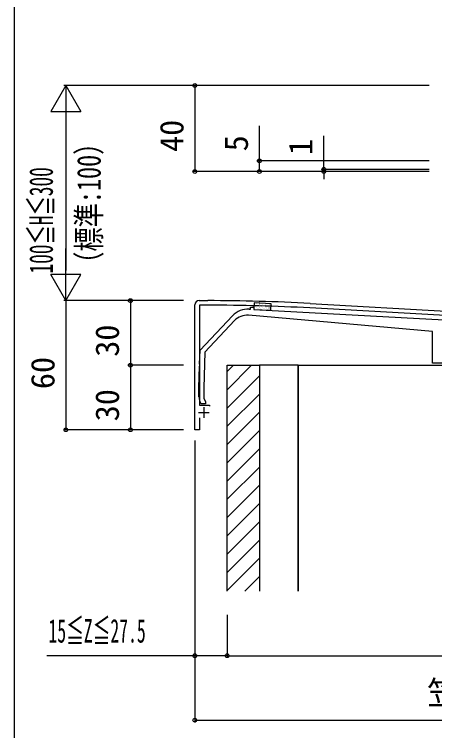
# Model space of a CAD drawing. Units: millimetres, scale not verified. Extents: x -875 to 875, y -1300 to 1294.
# Drawn here: x -875 to -679.4, y 639.1 to 972 of the extents above; entities that cross this region are included whole.
import ezdxf
from ezdxf.enums import TextEntityAlignment as Align

# ---------------------------------------------------------------- set-up
doc = ezdxf.new("R2010")
doc.units = ezdxf.units.MM
doc.header["$LTSCALE"] = 8
for name, color, linetype in [('0-2_YKK_11', 7, 'Continuous'), ('0-4_YKK_13', 4, 'Continuous'), ('0-6_YKK_D', 6, 'Continuous'), ('0-7_YKK_ZWAK', 7, 'Continuous'), ('0-8_YSS_K', 3, 'Continuous')]:
    doc.layers.add(name, color=color, linetype=linetype)
doc.styles.add('ＭＳ ゴシック', font='')
doc.styles.get('ＭＳ ゴシック').set_extended_font_data('MS Gothic')

msp = doc.modelspace()

# ---------------------------------------------------------------- linework, layer by layer
at = {"layer": '0-2_YKK_11'}
for p, q in [((-789, 838.928), (-785, 838.928)), ((-737.335, 837.613), (-492.889, 824.033)), ((-786.8, 789.428), (-786.8, 784.428)), ((-789.3, 786.928), (-784.3, 786.928))]:
    msp.add_line(p, q, dxfattribs=at)
for points in [[(-788.8, 784.528), (-788.8, 778.928), (-791, 778.928), (-791, 836.928)], [(-785, 836.828), (-788.8, 836.828), (-788.8, 790.428), (-784.384, 790.428), (-783.901, 790.057)], [(-498, 790.428), (-493.2, 790.428), (-493.2, 821.947), (-640.542, 830.132), (-640.719, 830.262), (-641.268, 830.293), (-641.458, 830.183), (-737.451, 835.516)]]:
    msp.add_lwpolyline(points, dxfattribs=at)
for centre, radius, start, end in [((-789, 836.928), 2, 90.00001, 179.99999), ((-785, -25.777), 864.705, 86.84007, 89.99999), ((-785, -25.771), 862.598, 86.84008, 90)]:
    msp.add_arc(centre, radius, start, end, dxfattribs=at)
at = {"layer": '0-4_YKK_13'}
for p, q in [((-763.277, 836.835), (-763.252, 836.834)), ((-762.753, 836.803), (-762.748, 836.805)), ((-762.61, 835.99), (-762.585, 835.988)), ((-762.528, 837.483), (-762.503, 837.481)), ((-761.759, 836.752), (-761.735, 836.751)), ((-761.165, 837.27), (-761.16, 837.271)), ((-761.092, 835.907), (-761.067, 835.906)), ((-761.011, 837.4), (-760.986, 837.398)), ((-760.913, 835.948), (-760.909, 835.95)), ((-760.866, 837.613), (-760.823, 837.638)), ((-760.242, 836.669), (-760.217, 836.668)), ((-760.039, 836.204), (-759.996, 836.229)), ((-759.574, 835.824), (-759.549, 835.823)), ((-759.517, 836.358), (-759.513, 836.36)), ((-759.493, 837.317), (-759.468, 837.316)), ((-758.724, 836.586), (-758.699, 836.585)), ((-758.057, 835.741), (-758.032, 835.74)), ((-757.975, 837.234), (-757.95, 837.233)), ((-757.93, 836.825), (-757.925, 836.827)), ((-757.662, 835.704), (-757.618, 835.729)), ((-757.206, 836.504), (-757.181, 836.502)), ((-756.539, 835.659), (-756.514, 835.657)), ((-756.51, 837.242), (-756.505, 837.244)), ((-756.457, 837.151), (-756.432, 837.15)), ((-756.282, 835.914), (-756.277, 835.915)), ((-756.27, 836.519), (-756.227, 836.545)), ((-755.689, 836.421), (-755.664, 836.419)), ((-763.359, 835.342), (-763.334, 835.341)), ((-762.333, 835.531), (-762.329, 835.532)), ((-761.841, 835.259), (-761.816, 835.258)), ((-761.43, 835.388), (-761.387, 835.414)), ((-760.323, 835.176), (-760.298, 835.175)), ((-759.098, 835.086), (-759.093, 835.087)), ((-758.805, 835.094), (-758.78, 835.092)), ((-757.678, 835.503), (-757.673, 835.505)), ((-757.288, 835.011), (-757.263, 835.01)), ((-755.863, 834.641), (-755.858, 834.643)), ((-755.77, 834.928), (-755.745, 834.927))]:
    msp.add_line(p, q, dxfattribs=at)
for points in [[(-765.681, 834.976), (-765.103, 834.944), (-765.049, 835.943), (-763.551, 835.861), (-763.606, 834.862), (-675, 830.028)], [(-789.1, 794.181), (-789.1, 798.428), (-788.813, 808.47), (-788.688, 808.649), (-788.672, 809.199), (-788.787, 809.386), (-788.6, 815.928), (-773.483, 831.871)], [(-772.551, 829.656), (-786.425, 815.024), (-786.9, 798.396), (-786.9, 793.643), (-786.1, 791.928), (-786.1, 790.928), (-788.1, 790.928), (-788.632, 792.068)], [(-577.6, 809.928), (-680.4, 809.928), (-680.4, 824.628), (-766.049, 832.121)]]:
    msp.add_lwpolyline(points, dxfattribs=at)
msp.add_lwpolyline([(-755.454, 837.425), (-763.442, 837.861), (-763.605, 834.865), (-755.617, 834.429)], close=True, dxfattribs=at)
for centre, radius, start, end in [((-766.226, 824.991), 10, 86.87679, 136.52347), ((-766.746, 824.151), 8, 85, 136.52346), ((-784.1, 794.181), 5, 180.00001, 204.99999)]:
    msp.add_arc(centre, radius, start, end, dxfattribs=at)
at = {"layer": '0-6_YKK_D'}
for p, q in [((-851, 938.928), (-858, 926.803)), ((-682, 938.928), (-852, 938.928)), ((-851, 938.928), (-844, 926.803)), ((-851, 938.928), (-851, 914.679)), ((-682, 938.928), (-792, 938.928)), ((-791, 938.928), (-791, 898.928)), ((-858, 926.803), (-844, 926.803)), ((-851, 924.928), (-851, 852.928)), ((-731, 899.928), (-731, 915.445)), ((-682, 903.928), (-762, 903.928)), ((-682, 898.928), (-792, 898.928)), ((-682, 898.928), (-762, 898.928)), ((-682, 899.928), (-732, 899.928)), ((-682, 898.928), (-732, 898.928)), ((-731, 898.928), (-731, 899.928)), ((-731, 898.928), (-731, 895.428)), ((-851, 838.928), (-851, 863.176)), ((-851, 838.928), (-858, 851.052)), ((-844, 851.052), (-858, 851.052)), ((-851, 838.928), (-844, 851.052)), ((-796.3, 838.928), (-852, 838.928)), ((-796.3, 838.928), (-852, 838.928)), ((-851, 838.928), (-851, 778.928)), ((-796.3, 838.928), (-822, 838.928)), ((-821, 838.928), (-821, 808.928)), ((-796.3, 808.928), (-822, 808.928)), ((-796.3, 808.928), (-822, 808.928)), ((-821, 808.928), (-821, 778.928)), ((-796.3, 778.928), (-852, 778.928)), ((-796.3, 778.928), (-822, 778.928)), ((-791, 773.928), (-791, 672.928)), ((-791, 773.928), (-791, 642.928)), ((-776, 692.928), (-776, 672.928)), ((-776, 692.928), (-776, 672.928)), ((-776, 673.928), (-506, 673.928)), ((-791, 643.928), (-491, 643.928))]:
    msp.add_line(p, q, dxfattribs=at)
for points in [[(-761, 898.928), (-761, 903.928), (-761, 920.121)], [(-776, 673.928), (-791, 673.928), (-859.859, 673.928)]]:
    msp.add_lwpolyline(points, dxfattribs=at)
for centre in [(-791, 938.928), (-761, 903.928), (-791, 898.928), (-761, 898.928), (-731, 899.928), (-731, 898.928), (-821, 838.928), (-821, 808.928), (-821, 808.928), (-851, 778.928), (-821, 778.928), (-791, 673.928), (-776, 673.928), (-776, 673.928), (-791, 643.928)]:
    msp.add_circle(centre, 0.875, dxfattribs=at)
at = {"layer": '0-7_YKK_ZWAK'}
msp.add_line((-875, 1250.4), (-875, -1299.6), dxfattribs=at)
at = {"layer": '0-8_YSS_K'}
for p, q in [((-764.582, 808.928), (-776, 797.51)), ((-773.067, 808.928), (-776, 805.995)), ((-743, 808.928), (-539, 808.928)), ((-743, 808.928), (-743, 703.928)), ((-743, 703.928), (-743, 808.928)), ((-761, 804.024), (-776, 789.024)), ((-761, 795.539), (-776, 780.539)), ((-761, 787.054), (-776, 772.054)), ((-761, 778.568), (-776, 763.568)), ((-761, 770.083), (-776, 755.083)), ((-761, 761.598), (-776, 746.598)), ((-761, 753.113), (-776, 738.113)), ((-761, 744.627), (-776, 729.627)), ((-761, 736.142), (-776, 721.142)), ((-761, 727.657), (-776, 712.657)), ((-761, 719.172), (-776, 704.172)), ((-761, 710.686), (-767.759, 703.928))]:
    msp.add_line(p, q, dxfattribs=at)
for points in [[(-776, 703.928), (-776, 808.928), (-761, 808.928), (-761, 703.928)], [(-743, 808.928), (-761, 808.928), (-761, 703.928)]]:
    msp.add_lwpolyline(points, dxfattribs=at)

# ---------------------------------------------------------------- texts
at = {"layer": '0-6_YKK_D', "style": 'ＭＳ ゴシック'}
for s, p in [('40', (-793, 908.019)), ('5', (-763, 908.32)), ('1', (-733, 906.627)), ('30', (-823, 812.848)), ('60', (-853, 797.806)), ('30', (-823, 782.848))]:
    msp.add_text(s, height=11, rotation=90, dxfattribs=at).set_placement(p, align=Align.BOTTOM_LEFT)
for s, width, p in [('（標準:100）', 0.75, (-831.528, 850.48)), ('100≦H≦300', 0.6, (-853.767, 851.547))]:
    msp.add_text(s, height=11, rotation=90, dxfattribs=dict(at, width=width)).set_placement(p, align=Align.BOTTOM_LEFT)
at = {"layer": '0-6_YKK_D', "style": 'ＭＳ ゴシック', "width": 0.55}
msp.add_text('15≦Z≦27.5', height=11, dxfattribs=at).set_placement((-859.125, 676.695), align=Align.BOTTOM_LEFT)
at = {"layer": '0-6_YKK_D', "style": 'ＭＳ ゴシック'}
msp.add_text('笠木幅:K', height=11, dxfattribs=at).set_placement((-682.932, 647.888), align=Align.BOTTOM_LEFT)

doc.saveas('drawing.dxf')
